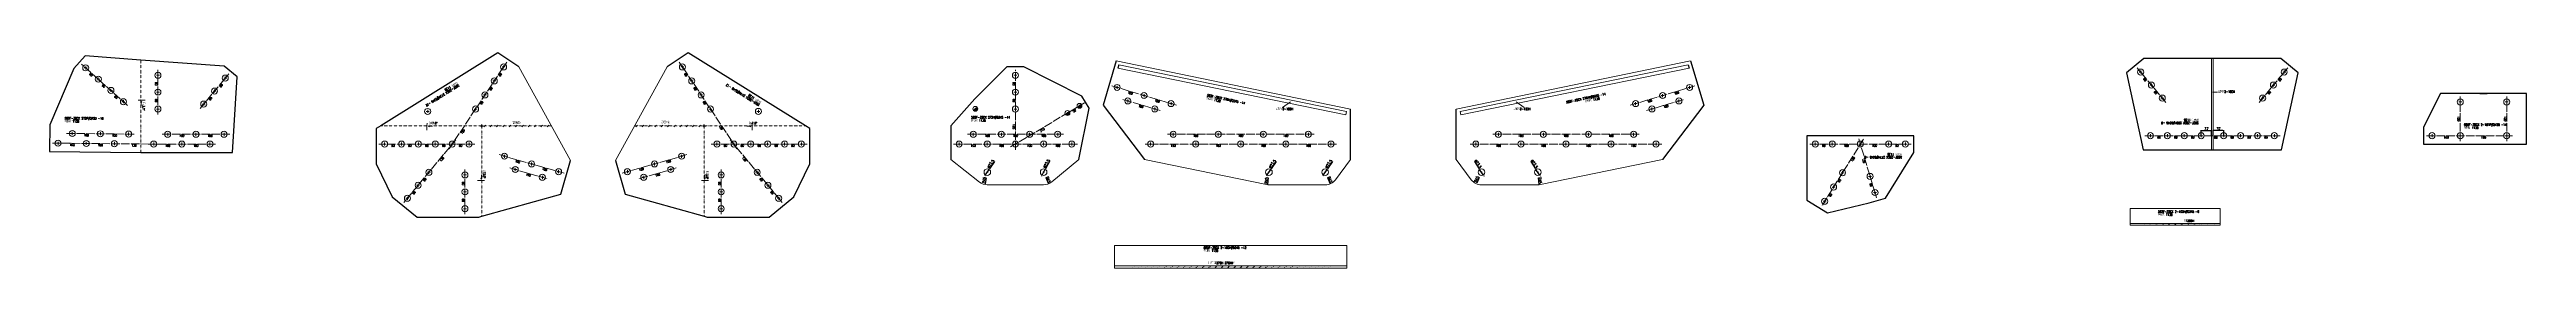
# Model space of a CAD drawing. Header units: millimetres. Extents: x -164 to 144402, y -33030 to 11430.
# Drawn here: x 35570 to 44365, y -15521 to -14755 of the extents above; entities that cross this region are included whole.
import ezdxf
from ezdxf.enums import TextEntityAlignment as Align

# ---------------------------------------------------------------- set-up
doc = ezdxf.new("R2010")
doc.units = ezdxf.units.MM
doc.header["$LTSCALE"] = 20
doc.header["$PDMODE"] = 1
doc.linetypes.add('DASHDOT2X', pattern=[1.75, 1.5, -0.125, 0, -0.125])
doc.linetypes.add('DIVIDE', pattern=[0.875, 0.5, -0.125, 0, -0.125, 0, -0.125])
for name, color, linetype, lineweight in [('1', 7, 'Continuous', 25), ('11', 3, 'Continuous', 13), ('12', 7, 'Continuous', 13), ('5', 1, 'Continuous', 13), ('7', 2, 'DASHDOT2X', 13), ('8', 3, 'DIVIDE', 13)]:
    doc.layers.add(name, color=color, linetype=linetype, lineweight=lineweight)
doc.styles.get("Standard").update_dxf_attribs({"font": 'simplex', "width": 0.7, "bigfont": 'gbhzfs.shx'})
doc.dimstyles.get("Standard").update_dxf_attribs({"dimtxt": 2.1, "dimasz": 1, "dimexe": 1.05, "dimexo": 0, "dimgap": 0.525, "dimtad": 1, "dimzin": 0, "dimdsep": 46, "dimtxsty": 'standard', "dimblk": 'OBLIQUE', "dimblk1": 'OBLIQUE', "dimblk2": 'OBLIQUE', "dimcen": 0.09, "dimadec": 0, "dimazin": 0, "dimtfac": 1, "dimtdec": 1, "dimtix": 1, "dimtmove": 0, "dimatfit": 3, "dimfxl": 0, "dimtolj": 1, "dimtzin": 0, "dimarcsym": 0})

# ---------------------------------------------------------------- blocks, each defined once
blk = doc.blocks.new('M20')
for p, q in [((-0.5, 0), (0.5, 0)), ((0, -0.5), (0, 0.5))]:
    blk.add_line(p, q)
blk.add_circle((0, 0), 1)
blk = doc.blocks.new('M16')
for p, q in [((-0.7, -0.7), (0.7, 0.7)), ((-0.4, 0), (0.4, 0)), ((0, 0.4), (0, -0.4))]:
    blk.add_line(p, q)
blk.add_circle((0, 0), 1)
for radius in [0.8, 0.6, 0.4, 0.2]:
    blk.add_arc((0, 0), radius, 225, 45)
blk = doc.blocks.new('*D91')
at = {"layer": '12', "color": 0, "lineweight": -2}
for p, q in [((38892.1, -15191.4), (38890.8, -15193.5)), ((38893.5, -15189.4), (38906.5, -15169.8)), ((38925.2, -15141.5), (38907.9, -15167.7))]:
    blk.add_line(p, q, dxfattribs=at)
at = {"layer": '12', "color": 0}
for points in [[(38891.8, -15191.2), (38892.5, -15191.7), (38893.5, -15189.4)], [(38907.5, -15167.4), (38908.2, -15167.9), (38906.5, -15169.8)]]:
    blk.add_solid(points, dxfattribs=at)
at = {"layer": 'Defpoints', "color": 0}
for p in [(38893.5, -15189.4), (38906.5, -15169.8)]:
    blk.add_point(p, dxfattribs=at)
at = {"layer": '12', "color": 0, "insert": (38912.5, -15150.4), "char_height": 10, "attachment_point": 5, "rotation": 56.5175}
blk.add_mtext('∅23.5', dxfattribs=at)
blk = doc.blocks.new('*D92')
at = {"layer": '12', "color": 0, "lineweight": -2}
for p, q in [((39093.1, -15192), (39091.9, -15194.2)), ((39094.3, -15189.8), (39105.7, -15169.3)), ((39122.2, -15139.6), (39106.9, -15167.1))]:
    blk.add_line(p, q, dxfattribs=at)
at = {"layer": '12', "color": 0}
for points in [[(39092.7, -15191.8), (39093.4, -15192.2), (39094.3, -15189.8)], [(39106.6, -15166.9), (39107.3, -15167.3), (39105.7, -15169.3)]]:
    blk.add_solid(points, dxfattribs=at)
at = {"layer": 'Defpoints', "color": 0}
for p in [(39094.3, -15189.8), (39105.7, -15169.3)]:
    blk.add_point(p, dxfattribs=at)
at = {"layer": '12', "color": 0, "insert": (39110.2, -15149.5), "char_height": 10, "attachment_point": 5, "rotation": 60.96487}
blk.add_mtext('∅23.5', dxfattribs=at)
blk = doc.blocks.new('*D93')
at = {"layer": '12', "color": 0, "lineweight": -2}
blk.add_line((39107.5, -15198.6), (39115.5, -15219.1), dxfattribs=at)
at = {"layer": '12', "color": 0}
blk.add_solid([(39115.9, -15219), (39115.1, -15219.3), (39116.4, -15221.4)], dxfattribs=at)
at = {"layer": 'Defpoints', "color": 0}
for p in [(39100, -15179.6), (39116.4, -15221.4)]:
    blk.add_point(p, dxfattribs=at)
at = {"layer": '12', "color": 0, "insert": (39116.3, -15205.6), "char_height": 10, "attachment_point": 5, "rotation": 291.41691}
blk.add_mtext('R45', dxfattribs=at)
blk = doc.blocks.new('*D94')
at = {"layer": '12', "color": 0, "lineweight": -2}
blk.add_line((38896.2, -15199.6), (38892.1, -15221.3), dxfattribs=at)
at = {"layer": '12', "color": 0}
blk.add_solid([(38891.7, -15221.2), (38892.5, -15221.4), (38891.7, -15223.8)], dxfattribs=at)
at = {"layer": 'Defpoints', "color": 0}
for p in [(38900, -15179.6), (38891.7, -15223.8)]:
    blk.add_point(p, dxfattribs=at)
at = {"layer": '12', "color": 0, "insert": (38888.9, -15208.2), "char_height": 10, "attachment_point": 5, "rotation": 79.31534}
blk.add_mtext('R45', dxfattribs=at)
blk = doc.blocks.new('*D95')
at = {"layer": '12', "color": 0, "lineweight": -2}
for p, q in [((39892.1, -15191.4), (39890.8, -15193.5)), ((39893.5, -15189.4), (39906.5, -15169.8)), ((39925.2, -15141.5), (39907.9, -15167.7))]:
    blk.add_line(p, q, dxfattribs=at)
at = {"layer": '12', "color": 0}
for points in [[(39891.8, -15191.2), (39892.5, -15191.7), (39893.5, -15189.4)], [(39907.5, -15167.4), (39908.2, -15167.9), (39906.5, -15169.8)]]:
    blk.add_solid(points, dxfattribs=at)
at = {"layer": 'Defpoints', "color": 0}
for p in [(39893.5, -15189.4), (39906.5, -15169.8)]:
    blk.add_point(p, dxfattribs=at)
at = {"layer": '12', "color": 0, "insert": (39912.5, -15150.4), "char_height": 10, "attachment_point": 5, "rotation": 56.5175}
blk.add_mtext('∅23.5', dxfattribs=at)
blk = doc.blocks.new('*D96')
at = {"layer": '12', "color": 0, "lineweight": -2}
for p, q in [((40092.1, -15191.4), (40090.8, -15193.5)), ((40093.5, -15189.4), (40106.5, -15169.8)), ((40125.2, -15141.5), (40107.9, -15167.7))]:
    blk.add_line(p, q, dxfattribs=at)
at = {"layer": '12', "color": 0}
for points in [[(40091.8, -15191.2), (40092.5, -15191.7), (40093.5, -15189.4)], [(40107.5, -15167.4), (40108.2, -15167.9), (40106.5, -15169.8)]]:
    blk.add_solid(points, dxfattribs=at)
at = {"layer": 'Defpoints', "color": 0}
for p in [(40093.5, -15189.4), (40106.5, -15169.8)]:
    blk.add_point(p, dxfattribs=at)
at = {"layer": '12', "color": 0, "insert": (40112.5, -15150.4), "char_height": 10, "attachment_point": 5, "rotation": 56.5175}
blk.add_mtext('∅23.5', dxfattribs=at)
blk = doc.blocks.new('*D98')
at = {"layer": '12', "color": 0, "lineweight": -2}
for p, q in [((40629.4, -15141.5), (40646.7, -15167.7)), ((40661, -15189.4), (40648.1, -15169.8)), ((40662.4, -15191.4), (40663.8, -15193.5))]:
    blk.add_line(p, q, dxfattribs=at)
at = {"layer": '12', "color": 0}
for points in [[(40647, -15167.4), (40646.3, -15167.9), (40648.1, -15169.8)], [(40662.8, -15191.2), (40662.1, -15191.7), (40661, -15189.4)]]:
    blk.add_solid(points, dxfattribs=at)
at = {"layer": 'Defpoints', "color": 0}
for p in [(40648.1, -15169.8), (40661, -15189.4)]:
    blk.add_point(p, dxfattribs=at)
at = {"layer": '12', "color": 0, "insert": (40642, -15150.4), "char_height": 10, "attachment_point": 5, "rotation": 303.4825}
blk.add_mtext('∅23.5', dxfattribs=at)
blk = doc.blocks.new('*D97')
at = {"layer": '12', "color": 0, "lineweight": -2}
for p, q in [((40829.4, -15141.5), (40846.7, -15167.7)), ((40861, -15189.4), (40848.1, -15169.8)), ((40862.4, -15191.4), (40863.8, -15193.5))]:
    blk.add_line(p, q, dxfattribs=at)
at = {"layer": '12', "color": 0}
for points in [[(40847, -15167.4), (40846.3, -15167.9), (40848.1, -15169.8)], [(40862.8, -15191.2), (40862.1, -15191.7), (40861, -15189.4)]]:
    blk.add_solid(points, dxfattribs=at)
at = {"layer": 'Defpoints', "color": 0}
for p in [(40848.1, -15169.8), (40861, -15189.4)]:
    blk.add_point(p, dxfattribs=at)
at = {"layer": '12', "color": 0, "insert": (40842, -15150.4), "char_height": 10, "attachment_point": 5, "rotation": 303.4825}
blk.add_mtext('∅23.5', dxfattribs=at)
blk = doc.blocks.new('*D99')
at = {"layer": '12', "color": 0, "lineweight": -2}
blk.add_line((40107.7, -15198.5), (40116, -15218.9), dxfattribs=at)
at = {"layer": '12', "color": 0}
blk.add_solid([(40116.4, -15218.8), (40115.6, -15219.1), (40116.9, -15221.3)], dxfattribs=at)
at = {"layer": 'Defpoints', "color": 0}
for p in [(40100, -15179.6), (40116.9, -15221.3)]:
    blk.add_point(p, dxfattribs=at)
at = {"layer": '12', "color": 0, "insert": (40116.6, -15205.4), "char_height": 10, "attachment_point": 5, "rotation": 292.0802}
blk.add_mtext('R45', dxfattribs=at)
blk = doc.blocks.new('*D100')
at = {"layer": '12', "color": 0, "lineweight": -2}
blk.add_line((39897.8, -15199.9), (39895.4, -15221.8), dxfattribs=at)
at = {"layer": '12', "color": 0}
blk.add_solid([(39895, -15221.8), (39895.8, -15221.9), (39895.2, -15224.3)], dxfattribs=at)
at = {"layer": 'Defpoints', "color": 0}
for p in [(39900, -15179.6), (39895.2, -15224.3)]:
    blk.add_point(p, dxfattribs=at)
at = {"layer": '12', "color": 0, "insert": (39891.2, -15209), "char_height": 10, "attachment_point": 5, "rotation": 83.82677}
blk.add_mtext('R45', dxfattribs=at)
blk = doc.blocks.new('*D101')
at = {"layer": '12', "color": 0, "lineweight": -2}
blk.add_line((40646.4, -15198.3), (40637.6, -15218.6), dxfattribs=at)
at = {"layer": '12', "color": 0}
blk.add_solid([(40637.3, -15218.4), (40638, -15218.7), (40636.6, -15220.8)], dxfattribs=at)
at = {"layer": 'Defpoints', "color": 0}
for p in [(40654.5, -15179.6), (40636.6, -15220.8)]:
    blk.add_point(p, dxfattribs=at)
at = {"layer": '12', "color": 0, "insert": (40637.4, -15205), "char_height": 10, "attachment_point": 5, "rotation": 66.56233}
blk.add_mtext('R45', dxfattribs=at)
blk = doc.blocks.new('*D102')
at = {"layer": '12', "color": 0, "lineweight": -2}
blk.add_line((40856.2, -15199.9), (40858, -15221.9), dxfattribs=at)
at = {"layer": '12', "color": 0}
blk.add_solid([(40858.4, -15221.9), (40857.6, -15221.9), (40858.2, -15224.4)], dxfattribs=at)
at = {"layer": 'Defpoints', "color": 0}
for p in [(40854.5, -15179.6), (40858.2, -15224.4)]:
    blk.add_point(p, dxfattribs=at)
at = {"layer": '12', "color": 0, "insert": (40862.6, -15209.2), "char_height": 10, "attachment_point": 5, "rotation": 274.68851}
blk.add_mtext('R45', dxfattribs=at)
blk = doc.blocks.new('*D103')
at = {"layer": '12', "color": 0, "lineweight": -2}
for p, q in [((43253, -15048.9), (43253, -15029.6)), ((43287.5, -15030.8), (43255.5, -15030.8)), ((43290, -15048.9), (43290, -15029.6))]:
    blk.add_line(p, q, dxfattribs=at)
at = {"layer": '12', "color": 0}
for points in [[(43255.5, -15030.4), (43255.5, -15031.2), (43253, -15030.8)], [(43287.5, -15030.4), (43287.5, -15031.2), (43290, -15030.8)]]:
    blk.add_solid(points, dxfattribs=at)
at = {"layer": 'Defpoints', "color": 0}
for p in [(43253, -15030.8), (43253, -15049.6), (43290, -15049.6)]:
    blk.add_point(p, dxfattribs=at)
at = {"layer": '12', "color": 0, "insert": (43271.5, -15025.2), "char_height": 10, "attachment_point": 5}
blk.add_mtext('37', dxfattribs=at)
blk = doc.blocks.new('*D104')
at = {"layer": '12', "color": 0, "lineweight": -2}
for p, q in [((43210, -15048.9), (43210, -15030.2)), ((43212.5, -15031.4), (43244.5, -15031.4)), ((43247, -15048.9), (43247, -15030.2))]:
    blk.add_line(p, q, dxfattribs=at)
at = {"layer": '12', "color": 0}
for points in [[(43212.5, -15031), (43212.5, -15031.8), (43210, -15031.4)], [(43244.5, -15031), (43244.5, -15031.8), (43247, -15031.4)]]:
    blk.add_solid(points, dxfattribs=at)
at = {"layer": 'Defpoints', "color": 0}
for p in [(43247, -15031.4), (43210, -15049.6), (43247, -15049.6)]:
    blk.add_point(p, dxfattribs=at)
at = {"layer": '12', "color": 0, "insert": (43228.5, -15025.8), "char_height": 10, "attachment_point": 5}
blk.add_mtext('37', dxfattribs=at)

msp = doc.modelspace()

# ---------------------------------------------------------------- hatches: boundary and pattern name
at = {"layer": '12'}
h = msp.add_hatch(dxfattribs=at)
h.set_pattern_fill('ANSI31', color=256, scale=5, style=0)
edge = h.paths.add_edge_path()
edge.add_line((42957.438, -15362.731), (43277.438, -15362.731))
edge.add_line((42957.438, -15368.731), (43277.438, -15368.731))
h = msp.add_hatch(dxfattribs=at)
h.set_pattern_fill('ANSI31', color=256, scale=5, style=0)
edge = h.paths.add_edge_path()
edge.add_line((39351.051, -15513.244), (40176.051, -15513.244))
edge.add_line((39351.051, -15521.244), (40176.051, -15521.244))

# ---------------------------------------------------------------- linework, layer by layer
at = {"layer": '1'}
for p, q in [((35696.767, -14765.678), (35656.585, -14810.236)), ((35895, -14780.342), (35696.767, -14765.678)), ((37161.602, -14754.715), (36745.995, -15014.557)), ((37236.587, -14804.485), (37161.602, -14754.715)), ((37838.399, -14754.715), (37763.412, -14804.486)), ((38254.005, -15014.557), (37838.399, -14754.715)), ((43006.979, -14774.568), (42945.303, -14825.519)), ((43493.021, -14774.568), (43006.979, -14774.568)), ((43554.697, -14825.519), (43493.021, -14774.568)), ((35656.585, -14810.236), (35571.257, -15010.995)), ((36190.227, -14802.181), (35895, -14780.342)), ((36236.485, -14840.393), (36190.227, -14802.181)), ((36220, -15109.557), (36236.485, -14840.393)), ((38969.755, -14804.587), (38855.3, -14918.593)), ((39029.755, -14804.533), (38969.755, -14804.587)), ((39235.992, -14909.027), (39029.755, -14804.533)), ((39358.071, -14783.031), (39310.758, -14941.102)), ((39366.415, -14797.004), (39362.961, -14808.544)), ((41388.133, -14797.004), (41391.587, -14808.544)), ((41396.476, -14783.031), (41443.79, -14941.102)), ((42945.303, -14825.519), (43004.306, -15099.557)), ((43495.694, -15099.557), (43554.697, -14825.519)), ((38855.3, -14918.593), (38770, -15014.557)), ((39261.688, -14951.918), (39235.992, -14909.027)), ((39310.758, -14941.102), (39457.59, -15134.557)), ((41443.79, -14941.102), (41296.958, -15134.557)), ((44060, -14899.557), (44000, -15019.557)), ((44225, -14899.557), (44060, -14899.557)), ((44365, -14899.557), (44200, -14899.557)), ((44200, -14899.557), (44225, -14899.557)), ((44365, -15079.557), (44365, -14899.557)), ((35571.257, -15010.995), (35570.26, -15105.989)), ((36745.995, -15014.557), (36730, -15024.557)), ((36730, -15024.557), (36730, -15149.557)), ((37100, -15014.557), (37110, -15014.557)), ((37105, -15019.557), (37105, -15009.557)), ((37890, -15014.557), (37900, -15014.557)), ((37895, -15019.557), (37895, -15009.557)), ((38270, -15024.557), (38254.005, -15014.557)), ((38270, -15149.557), (38270, -15024.557)), ((38770, -15014.557), (38770, -15134.557)), ((39224.975, -15134.557), (39261.688, -14951.918)), ((40190, -15134.557), (40190, -14954.561)), ((40564.548, -15134.557), (40564.548, -14954.561)), ((44000, -15019.557), (44000, -15079.557)), ((35570.26, -15105.989), (35895, -15109.399)), ((35895, -15109.399), (35910, -15109.557)), ((35910, -15109.557), (36220, -15109.557)), ((42190, -15049.557), (41810, -15049.557)), ((41810, -15049.557), (41810, -15279.333)), ((42089.139, -15272.093), (42190, -15109.557)), ((42190, -15109.557), (42190, -15049.557)), ((43004.306, -15099.557), (43495.694, -15099.557)), ((44000, -15079.557), (44365, -15079.557)), ((36730, -15149.557), (36786.979, -15266.825)), ((37385.875, -15258.297), (37420.46, -15138.177)), ((37579.54, -15138.177), (37614.125, -15258.297)), ((38213.049, -15266.802), (38270, -15149.557)), ((36786.979, -15266.825), (36875.022, -15339.557)), ((37105, -15336.763), (37385.875, -15258.297)), ((37614.125, -15258.297), (37895, -15336.763)), ((38124.978, -15339.557), (38213.049, -15266.802)), ((41810, -15279.333), (41882.799, -15324.635)), ((41882.799, -15324.635), (42031.674, -15289.349)), ((42031.674, -15289.349), (42089.139, -15272.093)), ((36875.022, -15339.557), (37095, -15339.557)), ((37095, -15339.557), (37105, -15336.763)), ((37895, -15336.763), (37905, -15339.557)), ((37905, -15339.557), (38124.978, -15339.557))]:
    msp.add_line(p, q, dxfattribs=at)
at = {"layer": '12'}
for p, q in [((43247, -15099.557), (43247, -14774.568)), ((43253, -15099.557), (43253, -14774.568)), ((37236.587, -14804.485), (37420.46, -15138.177)), ((37763.412, -14804.486), (37579.54, -15138.177)), ((35895, -14922.871), (35885.014, -14923.351)), ((35895, -14922.871), (35910, -14922.871)), ((35896, -14942.871), (35896, -14927.871)), ((35896, -14927.871), (35898, -14929.871)), ((35898, -14929.871), (35896, -14931.871)), ((39976.272, -14929.358), (39947.871, -14948.685)), ((40778.276, -14929.358), (40806.677, -14948.685)), ((43249.694, -14894.617), (43268.065, -14894.617)), ((36910.385, -15014.557), (36911.57, -15004.645)), ((36910.385, -15014.557), (36910.385, -15029.557)), ((36930.385, -15015.557), (36915.385, -15015.557)), ((36915.385, -15015.557), (36917.385, -15017.557)), ((36917.385, -15017.557), (36919.385, -15015.557)), ((37112.83, -15017.557), (37118.83, -15011.557)), ((37135.281, -15017.557), (37141.281, -15011.557)), ((37157.731, -15017.557), (37163.731, -15011.557)), ((37180.182, -15017.557), (37186.182, -15011.557)), ((37202.632, -15017.557), (37208.632, -15011.557)), ((37225.083, -15017.557), (37231.083, -15011.557)), ((37247.534, -15017.557), (37253.534, -15011.557)), ((37269.984, -15017.557), (37275.984, -15011.557)), ((37292.435, -15017.557), (37298.435, -15011.557)), ((37314.886, -15017.557), (37320.886, -15011.557)), ((37337.336, -15017.557), (37343.336, -15011.557)), ((37651.645, -15017.557), (37657.645, -15011.557)), ((37674.096, -15017.557), (37680.096, -15011.557)), ((37696.547, -15017.557), (37702.547, -15011.557)), ((37718.997, -15017.557), (37724.997, -15011.557)), ((37741.448, -15017.557), (37747.448, -15011.557)), ((37763.898, -15017.557), (37769.898, -15011.557)), ((37786.349, -15017.557), (37792.349, -15011.557)), ((37808.8, -15017.557), (37814.8, -15011.557)), ((37831.25, -15017.557), (37837.25, -15011.557)), ((37853.701, -15017.557), (37859.701, -15011.557)), ((37876.152, -15017.557), (37882.152, -15011.557)), ((38045.615, -15015.557), (38060.615, -15015.557)), ((38058.615, -15017.557), (38056.615, -15015.557)), ((38060.615, -15015.557), (38058.615, -15017.557)), ((38065.615, -15014.557), (38064.43, -15004.645)), ((38065.615, -15014.557), (38065.615, -15029.557)), ((40175.824, -14963.89), (40173.401, -14975.643)), ((40578.724, -14963.89), (40581.147, -14975.643)), ((37105, -15209.172), (37090, -15209.172)), ((37102, -15202.172), (37104, -15200.172)), ((37104, -15204.172), (37102, -15202.172)), ((37104, -15189.172), (37104, -15204.172)), ((37105, -15209.172), (37114.986, -15208.702)), ((37895, -15209.172), (37885.014, -15208.702)), ((37895, -15209.172), (37910, -15209.172)), ((37896, -15189.172), (37896, -15204.172)), ((37898, -15202.172), (37896, -15200.172)), ((37896, -15204.172), (37898, -15202.172)), ((38770, -15134.557), (38872.18, -15214.927)), ((38897.5, -15179.557), (38902.5, -15179.557)), ((38900, -15182.057), (38900, -15177.057)), ((39097.5, -15179.557), (39102.5, -15179.557)), ((39100, -15182.057), (39100, -15177.057)), ((39224.975, -15134.557), (39128.687, -15214.227)), ((39457.59, -15134.557), (39890.939, -15223.635)), ((39897.5, -15179.557), (39902.5, -15179.557)), ((39900, -15182.057), (39900, -15177.057)), ((40097.5, -15179.557), (40102.5, -15179.557)), ((40100, -15182.057), (40100, -15177.057)), ((40190, -15134.557), (40136, -15206.557)), ((40564.548, -15134.557), (40618.548, -15206.557)), ((40657.048, -15179.557), (40652.048, -15179.557)), ((40654.548, -15182.057), (40654.548, -15177.057)), ((40857.048, -15179.557), (40852.048, -15179.557)), ((40854.548, -15182.057), (40854.548, -15177.057)), ((41296.958, -15134.557), (40863.608, -15223.635)), ((38900, -15224.557), (39100, -15224.557)), ((39900, -15224.557), (40100, -15224.557)), ((40854.548, -15224.557), (40654.548, -15224.557)), ((42957.438, -15308.731), (42957.438, -15368.731)), ((43277.438, -15308.731), (42957.438, -15308.731)), ((42957.438, -15362.731), (43277.438, -15362.731)), ((42957.438, -15368.731), (43277.438, -15368.731)), ((43277.438, -15368.731), (43277.438, -15308.731)), ((39351.051, -15441.244), (39351.051, -15521.244)), ((40176.051, -15441.244), (39351.051, -15441.244)), ((40176.051, -15521.244), (40176.051, -15441.244)), ((39351.051, -15513.244), (40176.051, -15513.244)), ((39351.051, -15521.244), (40176.051, -15521.244))]:
    msp.add_line(p, q, dxfattribs=at)
for centre in [(38900, -15179.557), (39100, -15179.557), (39900, -15179.557), (40100, -15179.557), (40654.548, -15179.557), (40854.548, -15179.557)]:
    msp.add_circle(centre, 11.75, dxfattribs=at)
for centre, start, end in [((39100, -15179.557), 270, 309.6052009), ((40100, -15179.557), 270, 323.1301024), ((40654.548, -15179.557), 216.8698976, 270), ((38900, -15179.557), 231.813016, 270), ((39900, -15179.557), 258.3841999, 270), ((40854.548, -15179.557), 270, 281.6158001)]:
    msp.add_arc(centre, 45, start, end, dxfattribs=at)
at = {"layer": '7'}
for p, q in [((35847.48, -14941.989), (35684.102, -14794.654)), ((35955, -14974.557), (35955, -14814.557)), ((36105.086, -14952.349), (36206.987, -14828.996)), ((36988.94, -15096.22), (37193.565, -14787.932)), ((38011.06, -15096.22), (37806.435, -14787.932)), ((39000.018, -15099.557), (38999.764, -14814.56)), ((43084.411, -14931.107), (42982.51, -14807.753)), ((43415.589, -14931.107), (43517.49, -14807.753)), ((38982.843, -15089.836), (39244.551, -14933.042)), ((39571.765, -14940.939), (39341.844, -14872.119)), ((39513.829, -14960.132), (39379.708, -14919.987)), ((41182.783, -14940.939), (41412.704, -14872.119)), ((41240.719, -14960.132), (41374.84, -14919.987)), ((44130, -15069.557), (44130, -14909.557)), ((44295, -15069.557), (44295, -14909.557)), ((35959.999, -15079.748), (35580.574, -15076.114)), ((35870.925, -15044.142), (35630.939, -15041.623)), ((35920, -15079.557), (36160, -15079.557)), ((35970, -15044.557), (36210, -15044.557)), ((37080, -15079.557), (36740, -15079.557)), ((37012.735, -15064.136), (36828.043, -15287.777)), ((37166.385, -15117.056), (37397.016, -15183.458)), ((37833.615, -15117.056), (37602.984, -15183.458)), ((37920, -15079.557), (38260, -15079.557)), ((37987.262, -15064.138), (38171.987, -15287.752)), ((38780, -15079.557), (39220, -15079.557)), ((38830, -15044.557), (39170, -15044.557)), ((40140, -15079.557), (39460, -15079.557)), ((40060, -15044.557), (39540, -15044.557)), ((40614.548, -15079.557), (41294.548, -15079.557)), ((40694.548, -15044.557), (41214.548, -15044.557)), ((41820, -15079.557), (42180, -15079.557)), ((42010.568, -15062.577), (41862.61, -15300.293)), ((41994.248, -15060.402), (42057.531, -15271.144)), ((43010, -15049.557), (43490, -15049.557)), ((44010, -15049.557), (44315, -15049.557)), ((37045, -15169.557), (37045, -15329.557)), ((37204.75, -15164.523), (37339.285, -15203.258)), ((37795.25, -15164.523), (37660.715, -15203.258)), ((37955, -15169.557), (37955, -15329.557))]:
    msp.add_line(p, q, dxfattribs=at)
at = {"layer": '7', "color": 0, "linetype": 'ByBlock'}
for p, q in [((40190, -14954.561), (39358.071, -14783.031)), ((40173.401, -14975.643), (39362.961, -14808.544)), ((40175.824, -14963.89), (39366.415, -14797.004)), ((40564.548, -14954.561), (41396.476, -14783.031)), ((40578.724, -14963.89), (41388.133, -14797.004)), ((40581.147, -14975.643), (41391.587, -14808.544))]:
    msp.add_line(p, q, dxfattribs=at)
at = {"layer": '8'}
for p, q in [((35895, -15109.399), (35895, -14780.342)), ((37352.342, -15014.557), (36745.995, -15014.557)), ((37105, -15014.557), (37105, -15336.763)), ((37647.658, -15014.557), (38254.005, -15014.557)), ((37895, -15014.557), (37895, -15336.763))]:
    msp.add_line(p, q, dxfattribs=at)

# ---------------------------------------------------------------- block references
at = {"layer": '5'}
for name, p, xscale, yscale, zscale in [('M20', (35698.955, -14808.048), 10.75, 10.75, 10.75), ('M20', (35743.512, -14848.231), 10.75, 10.75, 10.75), ('M20', (35955, -14834.557), 10.75, 10.75, 10.75), ('M20', (36194.25, -14844.416), 10.75, 10.75, 10.75), ('M20', (37149.324, -14854.587), 10.75, 10.75, 10.75), ('M20', (37182.504, -14804.596), 10.75, 10.75, 10.75), ('M20', (37817.496, -14804.596), 10.75, 10.75, 10.75), ('M20', (37850.676, -14854.587), 10.75, 10.75, 10.75), ('M20', (38999.781, -14834.56), 10.75, 10.75, 10.75), ('M20', (42995.247, -14823.172), 10.75, 10.75, 10.75), ('M20', (43033.46, -14869.43), 10.75, 10.75, 10.75), ('M20', (43466.54, -14869.43), 10.75, 10.75, 10.75), ('M20', (43504.753, -14823.172), 10.75, 10.75, 10.75), ('M20', (35788.07, -14888.413), 10.75, 10.75, 10.75), ('M20', (35832.628, -14928.595), 10.75, 10.75, 10.75), ('M20', (35955, -14894.557), 10.75, 10.75, 10.75), ('M20', (35955, -14954.557), 10.75, 10.75, 10.75), ('M20', (36117.823, -14936.93), 10.75, 10.75, 10.75), ('M20', (36156.037, -14890.673), 10.75, 10.75, 10.75), ('M20', (37082.964, -14954.568), 10.75, 10.75, 10.75), ('M20', (37116.144, -14904.577), 10.75, 10.75, 10.75), ('M20', (37883.856, -14904.577), 10.75, 10.75, 10.75), ('M20', (37917.036, -14954.568), 10.75, 10.75, 10.75), ('M16', (38857.511, -14953.879), 8.75, 8.75, 8.75), ('M20', (38999.835, -14894.559), 10.75, 10.75, 10.75), ('M20', (38999.888, -14954.558), 10.75, 10.75, 10.75), ('M16', (39227.395, -14943.321), 8.75, 8.75, 8.75), ('M20', (39361.004, -14877.854), 10.75, 10.75, 10.75), ('M20', (39398.868, -14925.722), 10.75, 10.75, 10.75), ('M20', (39456.805, -14906.529), 10.75, 10.75, 10.75), ('M20', (39494.669, -14954.397), 10.75, 10.75, 10.75), ('M20', (39552.605, -14935.204), 10.75, 10.75, 10.75), ('M20', (41201.943, -14935.204), -10.75, 10.75, 10.75), ('M20', (41259.879, -14954.397), -10.75, 10.75, 10.75), ('M20', (41297.743, -14906.529), -10.75, 10.75, 10.75), ('M20', (41355.68, -14925.722), -10.75, 10.75, 10.75), ('M20', (41393.544, -14877.854), -10.75, 10.75, 10.75), ('M20', (43071.673, -14915.688), 10.75, 10.75, 10.75), ('M20', (43428.327, -14915.688), 10.75, 10.75, 10.75), ('M20', (44130, -14929.557), 10.75, 10.75, 10.75), ('M20', (44295, -14929.557), 10.75, 10.75, 10.75), ('M20', (35650.938, -15041.833), 10.75, 10.75, 10.75), ('M20', (35750.932, -15042.882), 10.75, 10.75, 10.75), ('M20', (35850.926, -15043.932), 10.75, 10.75, 10.75), ('M20', (35990, -15044.557), 10.75, 10.75, 10.75), ('M20', (36090, -15044.557), 10.75, 10.75, 10.75), ('M20', (36190, -15044.557), 10.75, 10.75, 10.75), ('M20', (36912.879, -14963.269), 10.75, 10.75, 10.75), ('M20', (38087.119, -14963.267), 10.75, 10.75, 10.75), ('M20', (38850, -15044.557), 10.75, 10.75, 10.75), ('M20', (38950, -15044.557), 10.75, 10.75, 10.75), ('M20', (39050, -15044.557), 10.75, 10.75, 10.75), ('M20', (39150, -15044.557), 10.75, 10.75, 10.75), ('M16', (39184.504, -14969.017), 8.75, 8.75, 8.75), ('M20', (39560, -15044.557), 10.75, 10.75, 10.75), ('M20', (39720, -15044.557), 10.75, 10.75, 10.75), ('M20', (39880, -15044.557), 10.75, 10.75, 10.75), ('M20', (40040, -15044.557), 10.75, 10.75, 10.75), ('M20', (40714.548, -15044.557), -10.75, 10.75, 10.75), ('M20', (40874.548, -15044.557), -10.75, 10.75, 10.75), ('M20', (41034.548, -15044.557), -10.75, 10.75, 10.75), ('M20', (41194.548, -15044.557), -10.75, 10.75, 10.75), ('M20', (43030, -15049.557), 10.75, 10.75, 10.75), ('M20', (43090, -15049.557), 10.75, 10.75, 10.75), ('M20', (43150, -15049.557), 10.75, 10.75, 10.75), ('M20', (43210, -15049.557), 10.75, 10.75, 10.75), ('M20', (43290, -15049.557), 10.75, 10.75, 10.75), ('M20', (43350, -15049.557), 10.75, 10.75, 10.75), ('M20', (43410, -15049.557), 10.75, 10.75, 10.75), ('M20', (43470, -15049.557), 10.75, 10.75, 10.75), ('M20', (44030, -15049.557), 10.75, 10.75, 10.75), ('M20', (44130, -15049.557), 10.75, 10.75, 10.75), ('M20', (44295, -15049.557), 10.75, 10.75, 10.75), ('M20', (35600.573, -15076.306), 10.75, 10.75, 10.75), ('M20', (35700.567, -15077.356), 10.75, 10.75, 10.75), ('M20', (35800.562, -15078.405), 10.75, 10.75, 10.75), ('M20', (35940, -15079.557), 10.75, 10.75, 10.75), ('M20', (36040, -15079.557), 10.75, 10.75, 10.75), ('M20', (36140, -15079.557), 10.75, 10.75, 10.75), ('M20', (36760, -15079.557), 10.75, 10.75, 10.75), ('M20', (36820, -15079.557), 10.75, 10.75, 10.75), ('M20', (36880, -15079.557), 10.75, 10.75, 10.75), ('M20', (36940, -15079.557), 10.75, 10.75, 10.75), ('M20', (37000, -15079.557), 10.75, 10.75, 10.75), ('M20', (37060, -15079.557), 10.75, 10.75, 10.75), ('M20', (37185.605, -15122.589), 10.75, 10.75, 10.75), ('M20', (37814.395, -15122.589), 10.75, 10.75, 10.75), ('M20', (37940, -15079.557), 10.75, 10.75, 10.75), ('M20', (38000, -15079.557), 10.75, 10.75, 10.75), ('M20', (38060, -15079.557), 10.75, 10.75, 10.75), ('M20', (38120, -15079.557), 10.75, 10.75, 10.75), ('M20', (38180, -15079.557), 10.75, 10.75, 10.75), ('M20', (38240, -15079.557), 10.75, 10.75, 10.75), ('M20', (38800, -15079.557), 10.75, 10.75, 10.75), ('M20', (38900, -15079.557), 10.75, 10.75, 10.75), ('M20', (39000, -15079.557), 10.75, 10.75, 10.75), ('M20', (39100, -15079.557), 10.75, 10.75, 10.75), ('M20', (39200, -15079.557), 10.75, 10.75, 10.75), ('M20', (39480, -15079.557), 10.75, 10.75, 10.75), ('M20', (39640, -15079.557), 10.75, 10.75, 10.75), ('M20', (39800, -15079.557), 10.75, 10.75, 10.75), ('M20', (39960, -15079.557), 10.75, 10.75, 10.75), ('M20', (40120, -15079.557), 10.75, 10.75, 10.75), ('M20', (40634.548, -15079.557), -10.75, 10.75, 10.75), ('M20', (40794.548, -15079.557), -10.75, 10.75, 10.75), ('M20', (40954.548, -15079.557), -10.75, 10.75, 10.75), ('M20', (41114.548, -15079.557), -10.75, 10.75, 10.75), ('M20', (41274.548, -15079.557), -10.75, 10.75, 10.75), ('M20', (41840, -15079.557), 10.75, 10.75, 10.75), ('M20', (41900, -15079.557), 10.75, 10.75, 10.75), ('M20', (42000, -15079.557), 10.75, 10.75, 10.75), ('M20', (42100, -15079.557), 10.75, 10.75, 10.75), ('M20', (42160, -15079.557), 10.75, 10.75, 10.75), ('M20', (36917.205, -15179.843), 10.75, 10.75, 10.75), ('M20', (37045, -15189.557), 10.75, 10.75, 10.75), ('M20', (37223.969, -15170.057), 10.75, 10.75, 10.75), ('M20', (37281.701, -15150.257), 10.75, 10.75, 10.75), ('M20', (37320.065, -15197.725), 10.75, 10.75, 10.75), ('M20', (37377.797, -15177.925), 10.75, 10.75, 10.75), ('M20', (37622.203, -15177.925), 10.75, 10.75, 10.75), ('M20', (37679.935, -15197.725), 10.75, 10.75, 10.75), ('M20', (37718.299, -15150.257), 10.75, 10.75, 10.75), ('M20', (37776.031, -15170.057), 10.75, 10.75, 10.75), ('M20', (37955, -15189.557), 10.75, 10.75, 10.75), ('M20', (38082.825, -15179.818), 10.75, 10.75, 10.75), ('M20', (41936.58, -15181.43), 10.75, 10.75, 10.75), ('M20', (42034.523, -15194.525), 10.75, 10.75, 10.75), ('M20', (36840.778, -15272.356), 10.75, 10.75, 10.75), ('M20', (36878.992, -15226.099), 10.75, 10.75, 10.75), ('M20', (37045, -15249.557), 10.75, 10.75, 10.75), ('M20', (37045, -15309.557), 10.75, 10.75, 10.75), ('M20', (37955, -15249.557), 10.75, 10.75, 10.75), ('M20', (37955, -15309.557), 10.75, 10.75, 10.75), ('M20', (38121.037, -15226.076), 10.75, 10.75, 10.75), ('M20', (38159.25, -15272.333), 10.75, 10.75, 10.75), ('M20', (41873.178, -15283.313), 10.75, 10.75, 10.75), ('M20', (41904.879, -15232.372), 10.75, 10.75, 10.75), ('M20', (42051.779, -15251.989), 10.75, 10.75, 10.75)]:
    msp.add_blockref(name, p, dxfattribs=dict(at, xscale=xscale, yscale=yscale, zscale=zscale))

# ---------------------------------------------------------------- texts
at = {"layer": '11', "width": 0.7}
for s, rotation, p in [('60', 317.9557044, (35720.229, -14829.253)), ('60', 270, (35953.5, -14864.557)), ('60', 56.4250076, (37167.164, -14830.421)), ('60', 303.5749924, (37832.836, -14830.421)), ('60', 270.0511335, (38998.308, -14864.561)), ('60', 309.559668, (43013.197, -14847.256)), ('60', 50.440332, (43486.803, -14847.256)), ('60', 317.9557044, (35764.787, -14869.436)), ('60', 317.9557044, (35809.344, -14909.618)), ('60', 270, (35953.5, -14924.557)), ('60', 50.4399917, (36138.086, -14914.757)), ('60', 50.4399917, (36176.299, -14868.5)), ('60', 56.4250076, (37100.804, -14930.402)), ('60', 56.4250076, (37133.984, -14880.411)), ('60', 303.5749924, (37866.016, -14880.411)), ('60', 303.5749924, (37899.196, -14930.402)), ('60', 270.0511335, (38998.362, -14924.56)), ('100', 343.3364716, (39408.474, -14893.628)), ('100', 343.3364716, (39446.338, -14941.496)), ('100', 343.3364716, (39504.275, -14922.303)), ('100', 16.6635284, (41250.273, -14922.303)), ('100', 16.6635284, (41308.21, -14941.496)), ('100', 16.6635284, (41346.074, -14893.628)), ('60', 309.559668, (43051.41, -14893.514)), ('60', 50.440332, (43448.59, -14893.514)), ('150', 56.4250076, (37033.955, -15033.192)), ('150', 303.5749924, (37957.268, -15017.892)), ('125', 270.0511335, (38998.444, -15017.059)), ('215', 30.926583, (39093.023, -15025.574)), ('50', 30.926583, (39206.72, -14957.456)), ('120', 270, (44128.5, -14989.557)), ('120', 270, (44293.5, -14989.557)), ('100', 359.5267968, (35650.558, -15078.331)), ('100', 359.3985534, (35700.919, -15043.857)), ('100', 359.5267968, (35750.552, -15079.38)), ('100', 359.3985534, (35800.914, -15044.907)), ('139', 359.5267968, (35870.269, -15080.481)), ('130', 50.4571342, (36959.759, -15130.655)), ('120', 58.0959281, (41969.563, -15131.286)), ('60', 50.4571342, (36899.255, -15203.926)), ('100', 343.9379188, (37233.238, -15137.865)), ('100', 343.9379188, (37271.602, -15185.332)), ('100', 343.9379188, (37329.334, -15165.532)), ('100', 16.0620812, (37670.666, -15165.532)), ('100', 16.0620812, (37728.398, -15185.332)), ('100', 16.0620812, (37766.762, -15137.865)), ('130', 309.559668, (38040.256, -15130.643)), ('60', 309.559668, (38100.775, -15203.902)), ('60', 58.0959281, (41922.003, -15207.694)), ('120', 286.7142913, (42015.825, -15137.472)), ('60', 50.4571342, (36861.042, -15250.183)), ('60', 270, (37043.5, -15219.557)), ('60', 270, (37043.5, -15279.557)), ('60', 270, (37953.5, -15219.557)), ('60', 270, (37953.5, -15279.557)), ('60', 309.559668, (38138.987, -15250.16)), ('60', 58.0959281, (41890.302, -15258.635)), ('60', 286.7142913, (42041.714, -15223.688))]:
    msp.add_text(s, height=8, rotation=rotation, dxfattribs=at).set_placement(p, align=Align.TOP_CENTER)
for s, p in [('100', (35990, -15081.057)), ('100', (36040, -15046.057)), ('100', (36090, -15081.057)), ('100', (36140, -15046.057)), ('60', (36790, -15081.057)), ('60', (36850, -15081.057)), ('60', (36910, -15081.057)), ('60', (36970, -15081.057)), ('60', (37030, -15081.057)), ('60', (37970, -15081.057)), ('60', (38030, -15081.057)), ('60', (38090, -15081.057)), ('60', (38150, -15081.057)), ('60', (38210, -15081.057)), ('100', (38850, -15081.057)), ('100', (38900, -15046.057)), ('100', (38950, -15081.057)), ('100', (39000, -15046.057)), ('100', (39050, -15081.057)), ('100', (39100, -15046.057)), ('100', (39150, -15081.057)), ('160', (39560, -15081.057)), ('160', (39640, -15046.057)), ('160', (39720, -15081.057)), ('160', (39800, -15046.057)), ('160', (39880, -15081.057)), ('160', (39960, -15046.057)), ('160', (40040, -15081.057)), ('160', (40714.548, -15081.057)), ('160', (40794.548, -15046.057)), ('160', (40874.548, -15081.057)), ('160', (40954.548, -15046.057)), ('160', (41034.548, -15081.057)), ('160', (41114.548, -15046.057)), ('160', (41194.548, -15081.057)), ('60', (41870, -15081.057)), ('100', (41950, -15081.057)), ('100', (42050, -15081.057)), ('60', (42130, -15081.057)), ('60', (43060, -15051.057)), ('60', (43120, -15051.057)), ('60', (43180, -15051.057)), ('80', (43262.092, -15052.163)), ('60', (43320, -15051.057)), ('60', (43380, -15051.057)), ('60', (43440, -15051.057)), ('100', (44080, -15051.057)), ('165', (44212.5, -15051.057))]:
    msp.add_text(s, height=8, dxfattribs=at).set_placement(p, align=Align.TOP_CENTER)
at = {"layer": '12', "width": 0.7}
for s, rotation, p in [('存档编号：1138 ', 212.0140134, (37014.383, -14854.778)), ('5B2F-ZBCK 273H#Q345 -12 ', 212.0140134, (37020.321, -14864.274)), ('5B2F-ZBCK 274H#Q345 -12 ', 147.9859573, (38093.64, -14935.523)), ('存档编号：1138 ', 147.9859573, (38099.577, -14926.026)), ('存档编号：1138 ', 347.8337352, (39676.456, -14922.336)), ('5B2F-ZBCK 276H#Q345 -14 ', 347.8337352, (39678.817, -14911.387)), ('5B2F-ZBCK 276AH#Q345 -14 ', 12.1662648, (40956.786, -14937.031)), ('存档编号：1138 ', 12.1662648, (41024.699, -14933.847)), ('存档编号：1138 ', 359.3983596, (35623.561, -15004.711)), ('5B2F-ZBCK 272P#Q420 -10 ', 359.3983596, (35623.678, -14993.511)), ('割缝后焊接', 359.3983596, (37214.748, -15010.233)), ('割缝后焊接', 359.3983596, (37743.24, -15007.911)), ('5B2F-ZBCK 299H#Q345 -8 ', 180, (43200.585, -14998.234)), ('存档编号：1138 ', 180, (43200.585, -14987.034)), ('5B2F-ZBCK 277H#Q345 -8 ', 180, (42147.456, -15120.419)), ('存档编号：1138 ', 180, (42147.456, -15109.219))]:
    msp.add_text(s, height=8, rotation=rotation, dxfattribs=at).set_placement(p, align=Align.BOTTOM_LEFT)
for s, p in [('反曲3.1°', (35898, -14944.871)), ('反曲3.0°', (37107.499, -15186.473)), ('反曲3.0°', (37898.618, -15189.479))]:
    msp.add_text(s, height=8, rotation=270, dxfattribs=at).set_placement(p, align=Align.BOTTOM_CENTER)
for s, p in [('正面焊板2-160H', (39925.555, -14960.975)), ('正面焊板2-160H', (40768.644, -14960.975)), ('正面焊板2-100H', (43269.771, -14899.246)), ('存档编号：1138 ', (38842.388, -15001.867)), ('5B2F-ZBCK 275H#Q345 -14 ', (38842.388, -14990.667)), ('存档编号：1138 ', (44142.942, -15028.127)), ('5B2F-ZBCK 2-101P#Q420 -14 ', (44142.942, -15016.927)), ('存档编号：1138 ', (43056.88, -15337.504)), ('5B2F-ZBCK 2-100H#Q345 -6 ', (43056.88, -15326.304)), ('焊板299H', (43149.691, -15359.148)), ('存档编号：1138 ', (39668.109, -15465.93)), ('5B2F-ZBCK 2-160H#Q345 -12 ', (39668.109, -15454.73)), ('打坡口与板276H、276AH焊', (39685.313, -15509.492))]:
    msp.add_text(s, height=8, dxfattribs=at).set_placement(p, align=Align.BOTTOM_LEFT)
for p in [(36932.385, -15011.557), (38067.615, -15011.557)]:
    msp.add_text('反曲7.6°', height=8, dxfattribs=at).set_placement(p, align=Align.BOTTOM_CENTER)

# ---------------------------------------------------------------- dimensions: what is measured, and where the dimension line sits
at = {"layer": '12'}
for p1, p2, distance, picture, middle in [((43210, -15049.557), (43247, -15049.557), 18.145, '*D104', (43228.5, -15025.787)), ((43290, -15049.557), (43253, -15049.557), -18.74, '*D103', (43271.5, -15025.192))]:
    dim = msp.add_aligned_dim(p1=p1, p2=p2, distance=distance, dimstyle='standard', override={"dimtxt": 10, "dimasz": 2.5, "dimexe": 1.25, "dimexo": 0.625, "dimgap": 0.625, "dimzin": 8, "dimcen": 2.5, "dimtdec": 2, "dimtix": 0, "dimtolj": 0, "dimtzin": 8}, dxfattribs=at)
    dim.commit()
    dim.dimension.update_dxf_attribs({"geometry": picture, "text_midpoint": middle})
for center, mpoint, picture, middle in [((38900, -15179.557), (38891.657, -15223.777), '*D94', (38894.399, -15209.242)), ((39100, -15179.557), (39116.432, -15221.45), '*D93', (39111.031, -15207.679)), ((39900, -15179.557), (39895.161, -15224.296), '*D100', (39896.752, -15209.59)), ((40100, -15179.557), (40116.916, -15221.257), '*D99', (40111.355, -15207.55)), ((40654.548, -15179.557), (40636.649, -15220.844), '*D101', (40642.532, -15207.273)), ((40854.548, -15179.557), (40858.226, -15224.406), '*D102', (40857.017, -15209.664))]:
    dim = msp.add_radius_dim(center=center, mpoint=mpoint, dimstyle='standard', override={"dimtxt": 10, "dimasz": 2.5, "dimexe": 1.25, "dimexo": 0.625, "dimgap": 0.625, "dimzin": 8, "dimcen": 2.5, "dimtdec": 2, "dimtix": 0, "dimtolj": 0, "dimtzin": 8}, dxfattribs=at)
    dim.commit()
    dim.dimension.update_dxf_attribs({"geometry": picture, "text_midpoint": middle, "dimtype": 164})
for p1, p2, picture, middle in [((38893.518, -15189.357), (38906.482, -15169.757), '*D91', (38912.526, -15150.424)), ((39094.297, -15189.83), (39105.703, -15169.284), '*D92', (39110.229, -15149.541)), ((39893.518, -15189.357), (39906.482, -15169.757), '*D95', (39912.526, -15150.424)), ((40093.518, -15189.357), (40106.482, -15169.757), '*D96', (40112.526, -15150.424)), ((40661.03, -15189.357), (40648.065, -15169.757), '*D98', (40642.022, -15150.424)), ((40861.03, -15189.357), (40848.065, -15169.757), '*D97', (40842.022, -15150.424))]:
    dim = msp.add_diameter_dim_2p(p1=p1, p2=p2, dimstyle='standard', override={"dimtxt": 10, "dimasz": 2.5, "dimexe": 1.25, "dimexo": 0.625, "dimgap": 0.625, "dimzin": 8, "dimcen": 2.5, "dimtdec": 2, "dimtix": 0, "dimtolj": 0, "dimtzin": 8}, dxfattribs=at)
    dim.commit()
    dim.dimension.update_dxf_attribs({"geometry": picture, "text_midpoint": middle})

doc.saveas('drawing.dxf')
